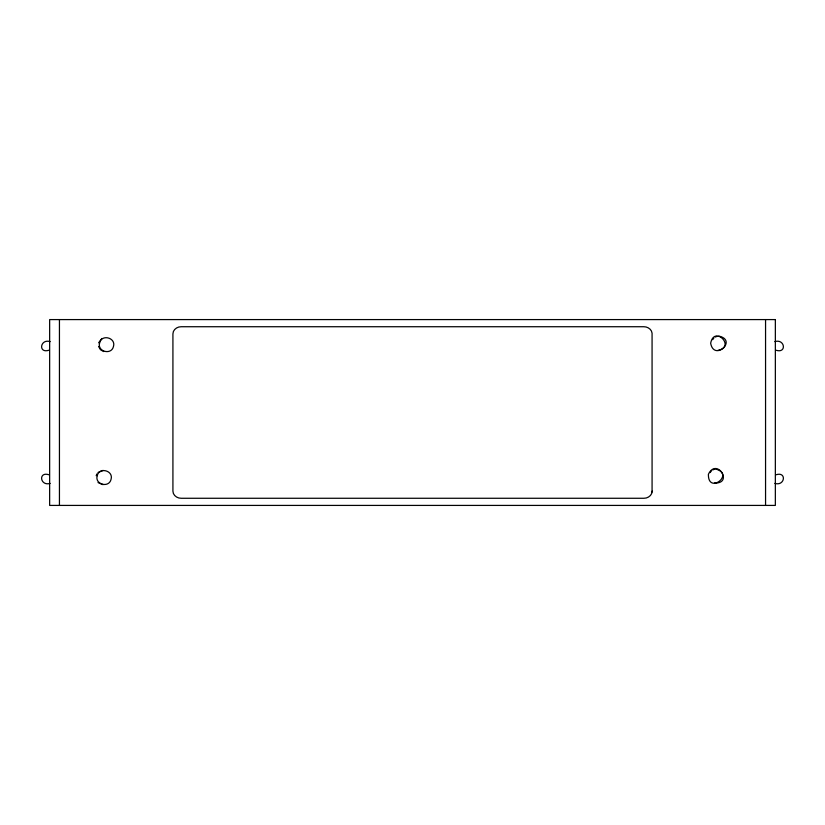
<?xml version="1.0" encoding="UTF-8"?>
<svg xmlns="http://www.w3.org/2000/svg" width="825" height="825" viewBox="0 0 825 825"><rect width="100%" height="100%" fill="white"/><g stroke="black" fill="none" stroke-linecap="round" stroke-linejoin="round"><path stroke-width="1.24" d="M652.08 492.051L652.07 333.176C651.637 329.247 647.604 326.659 643.861 326.731L181.18 326.731C177.2 326.618 172.92 329.639 172.92 333.877L172.92 491.123C172.92 495.361 177.2 498.382 181.18 498.269L643.902 498.269C647.893 498.393 652.173 495.361 652.142 491.123M98.598 342.808L101.929 338.467M96.185 475.685L96.896 473.952M712.656 339.673L713.79 338.198M710.15 472.55L711.294 471.065M98.031 472.478L103.094 470.384M715.275 337.054L716.997 336.342M712.769 469.93L714.502 469.219M48.881 350.254C38.074 353.708 40.023 338.528 50.16 341.612M776.119 474.746C786.926 471.292 784.977 486.472 774.84 483.388M717.822 350.398C736.292 346.923 714.141 324.792 710.665 343.252C714.068 361.742 737.932 340.22 718.853 336.105M774.84 341.612C784.977 338.528 786.926 353.708 776.119 350.254M50.16 483.388C40.023 486.472 38.074 471.292 48.881 474.746M715.316 468.971C735.549 473.88 707.922 495.062 708.407 474.272C716.616 457.091 733.961 483.883 714.502 483.027M103.094 484.677L98.031 482.584M103.661 351.563L100.454 349.718L98.598 346.51M765.559 319.584L765.559 505.416M59.441 319.584L59.441 505.416M99.629 342.808C96.917 351.594 111.406 355.462 113.458 346.51C116.16 337.724 101.671 333.857 99.629 342.808M97.216 475.685C94.504 484.461 108.993 488.338 111.045 479.377C113.747 470.601 99.258 466.723 97.216 475.685M775.345 319.584L49.655 319.584L49.644 505.416L775.345 505.416L775.356 319.584"/></g></svg>
